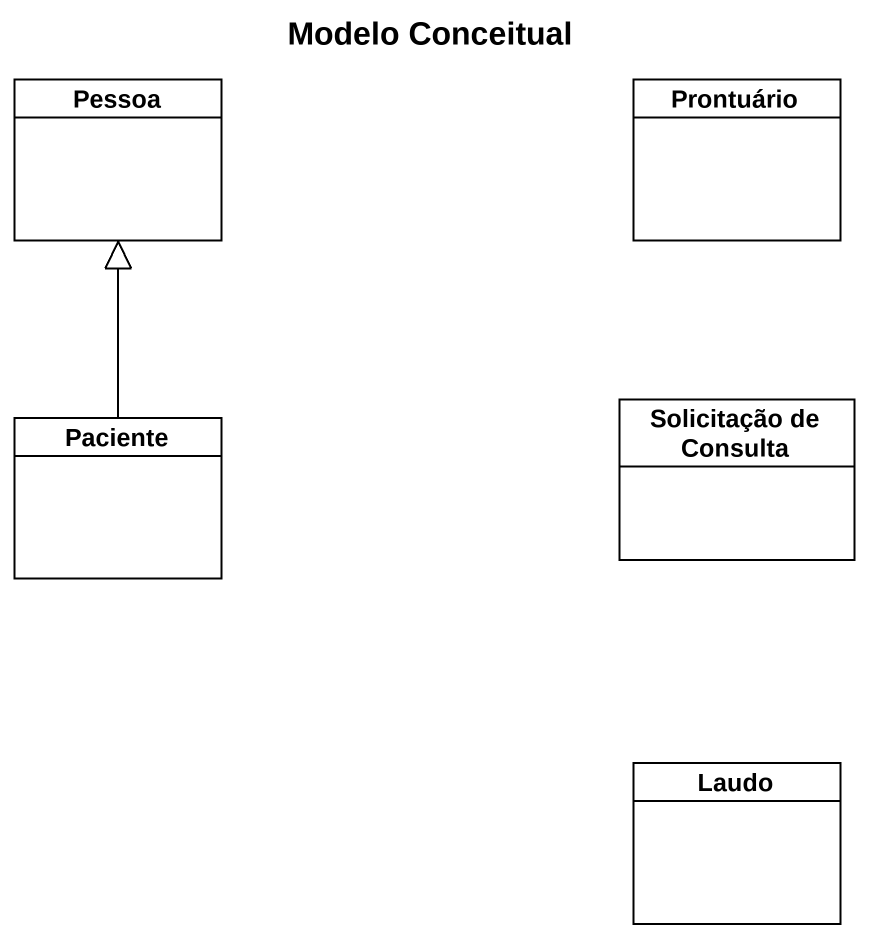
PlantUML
@startuml
title Modelo Conceitual
hide circle
hide empty members
class Pessoa
class Prontuário
class Paciente
class "Solicitação de Consulta" as Solicitação_de_Consulta
class Laudo
Paciente -up-|> Pessoa
@enduml
